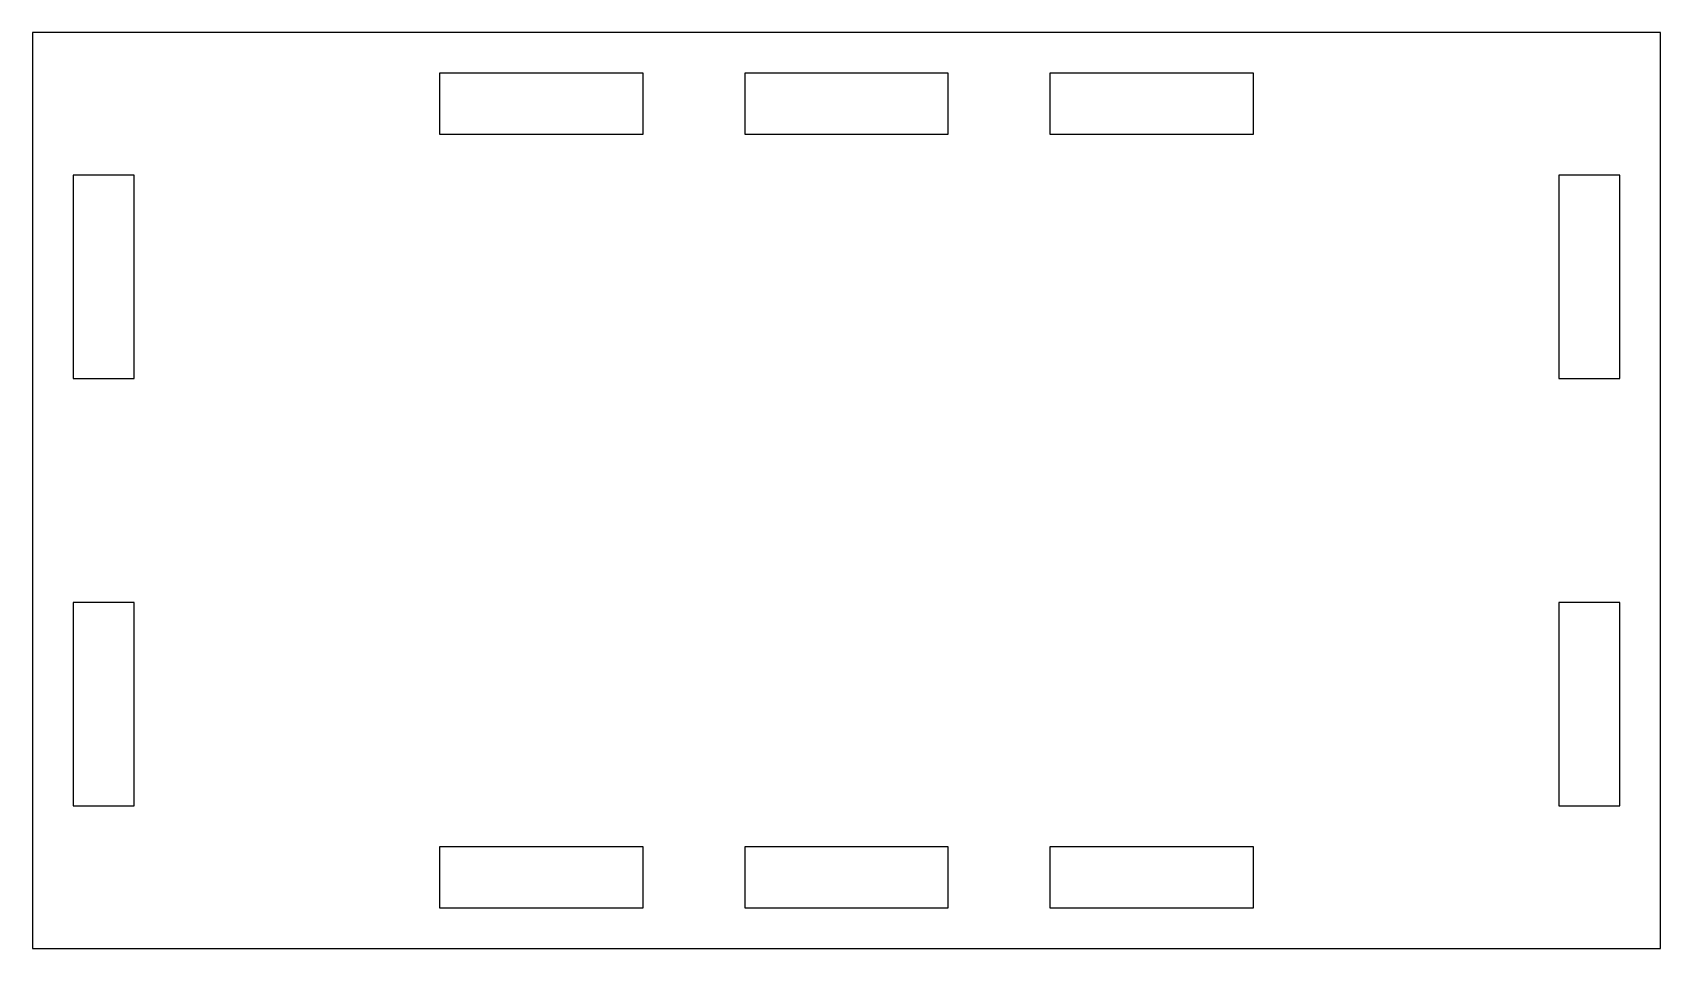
# Model space of a CAD drawing. Header units: millimetres. Extents: x -40 to 40, y -22.5 to 22.5.
import ezdxf

# ---------------------------------------------------------------- set-up
doc = ezdxf.new("R2010")
doc.units = ezdxf.units.MM

msp = doc.modelspace()

# ---------------------------------------------------------------- linework, layer by layer
at = {"color": 7, "linetype": 'Continuous', "lineweight": 25}
for p, q in [((40, 22.5), (-40, 22.5)), ((-40, 22.5), (-40, -22.5)), ((40, -22.5), (40, 22.5)), ((-10, 20.5), (-20, 20.5)), ((-20, 20.5), (-20, 17.5)), ((-10, 17.5), (-10, 20.5)), ((-5, 20.5), (-5, 17.5)), ((5, 20.5), (-5, 20.5)), ((5, 17.5), (5, 20.5)), ((10, 20.5), (10, 17.5)), ((20, 20.5), (10, 20.5)), ((20, 17.5), (20, 20.5)), ((-20, 17.5), (-10, 17.5)), ((-5, 17.5), (5, 17.5)), ((10, 17.5), (20, 17.5)), ((-38, 15.5), (-38, 5.5)), ((-35, 15.5), (-38, 15.5)), ((-35, 5.5), (-35, 15.5)), ((38, 15.5), (35, 15.5)), ((35, 15.5), (35, 5.5)), ((38, 5.5), (38, 15.5)), ((-38, 5.5), (-35, 5.5)), ((35, 5.5), (38, 5.5)), ((-38, -5.5), (-38, -15.5)), ((-35, -5.5), (-38, -5.5)), ((-35, -15.5), (-35, -5.5)), ((35, -5.5), (35, -15.5)), ((38, -5.5), (35, -5.5)), ((38, -15.5), (38, -5.5)), ((-38, -15.5), (-35, -15.5)), ((35, -15.5), (38, -15.5)), ((-10, -17.5), (-20, -17.5)), ((-20, -17.5), (-20, -20.5)), ((-10, -20.5), (-10, -17.5)), ((5, -17.5), (-5, -17.5)), ((-5, -17.5), (-5, -20.5)), ((5, -20.5), (5, -17.5)), ((20, -17.5), (10, -17.5)), ((10, -17.5), (10, -20.5)), ((20, -20.5), (20, -17.5)), ((-20, -20.5), (-10, -20.5)), ((-5, -20.5), (5, -20.5)), ((10, -20.5), (20, -20.5)), ((-40, -22.5), (40, -22.5))]:
    msp.add_line(p, q, dxfattribs=at)

doc.saveas('drawing.dxf')
